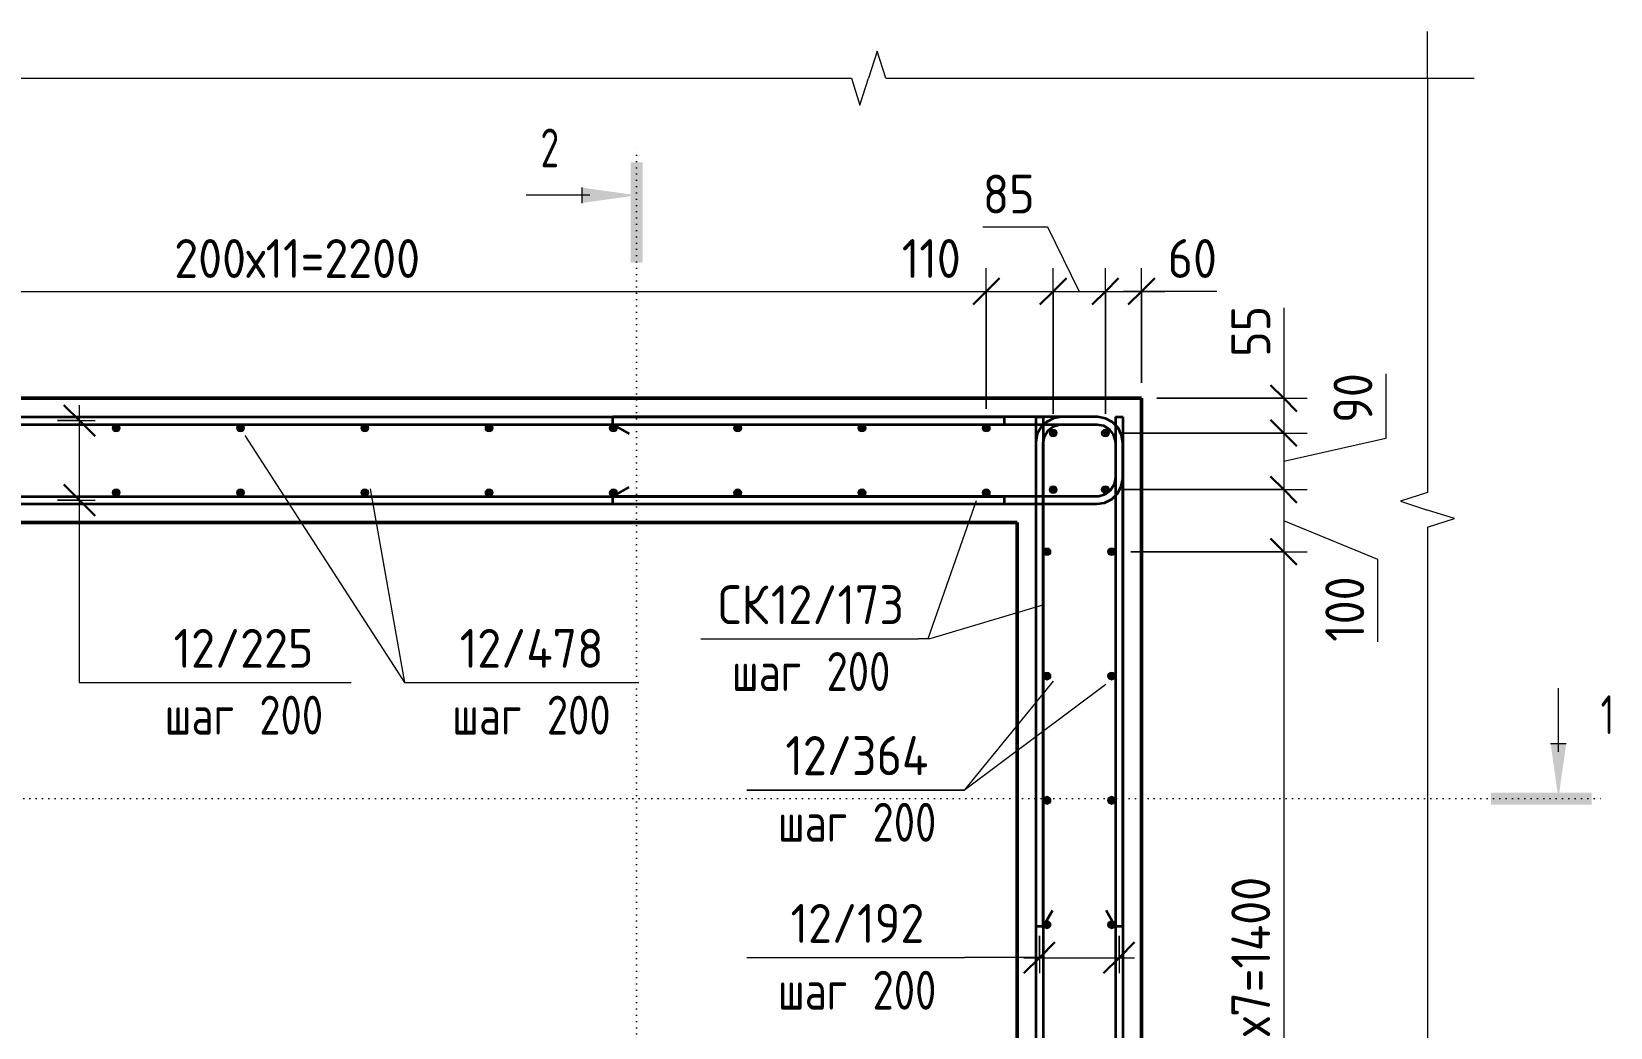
# Model space of a CAD drawing. Header units: millimetres. Extents: x 67134 to 121466, y -4758 to 13821.
# Drawn here: x 118928 to 121466, y 10608 to 12210 of the extents above; entities that cross this region are included whole.
import ezdxf

# ---------------------------------------------------------------- set-up
doc = ezdxf.new("R2010")
doc.units = ezdxf.units.MM
doc.linetypes.add('04 Пунктир 10мм', pattern=[10, 0, -10])
for name, color, linetype, lineweight in [('AA_Dim', 7, 'Continuous', 9), ('AA_Dim-25', 7, 'Continuous', 9), ('AA_Oformlenie', 7, 'Continuous', 9), ('AA_Razrez', 7, 'Continuous', 9), ('AA_Vinoska', 7, 'Continuous', 9), ('AF_Stena_Опалубка', 253, 'Continuous', 20), ('KR_Armatura', 7, 'Continuous', 20), ('KR_Armatura_Tonkie', 7, 'Continuous', 20), ('KR_Fundament', 7, 'Continuous', 20)]:
    doc.layers.add(name, color=color, linetype=linetype, lineweight=lineweight)
doc.styles.add('ISOCPEUR_7', font='isocpeur.ttf', dxfattribs={"width": 0.9, "height": 62.5})
doc.styles.add('ISOCPEUR_8', font='isocpeur.ttf', dxfattribs={"width": 0.8, "height": 62.5})
doc.styles.add('ISOCPEUR_9', font='isocpeur.ttf', dxfattribs={"width": 0.7, "height": 62.5})
doc.dimstyles.new('05_Округл_5мм__прозр__2', dxfattribs={"dimscale": 304.8, "dimtxt": 62.248823, "dimasz": 0.139436, "dimexe": 0.123031, "dimexo": 0.082021, "dimgap": 0.008202, "dimtad": 1, "dimdec": 0, "dimrnd": 5, "dimdsep": 46, "dimtxsty": 'ISOCPEUR_7', "dimblk1": 'OBLIQUE', "dimblk2": 'OBLIQUE', "dimsah": 1, "dimcen": 0.09, "dimdle": 0.123031, "dimazin": 0, "dimtfac": 1, "dimtdec": 4, "dimtix": 1, "dimtmove": 1, "dimatfit": 3, "dimfxl": 1, "dimtvp": 1, "dimtolj": 1, "dimtzin": 0, "dimlwd": 18, "dimlwe": 18, "dimarcsym": 2})
doc.dimstyles.new('05_Округл_5мм__прозр__3', dxfattribs={"dimscale": 304.8, "dimtxt": 62.248823, "dimasz": 0.139436, "dimexe": 0.123031, "dimexo": 0.082021, "dimgap": 0.008202, "dimtad": 1, "dimdec": 0, "dimrnd": 5, "dimdsep": 46, "dimtxsty": 'ISOCPEUR_7', "dimblk1": 'OBLIQUE', "dimblk2": 'OBLIQUE', "dimsah": 1, "dimcen": 0.09, "dimdle": 0.123031, "dimazin": 0, "dimtfac": 1, "dimtdec": 4, "dimtix": 1, "dimtmove": 0, "dimatfit": 3, "dimfxl": 1, "dimtvp": 1, "dimtolj": 1, "dimtzin": 0, "dimlwd": 18, "dimlwe": 18, "dimarcsym": 2})
doc.dimstyles.new('10_Раскладка_арматуры_с_засечками', dxfattribs={"dimscale": 304.8, "dimtxt": 0.18, "dimasz": 0.164042, "dimexe": 0.082021, "dimexo": 0, "dimgap": 0, "dimtad": 1, "dimdec": 3, "dimrnd": 0.001, "dimdsep": 46, "dimtxsty": 'ISOCPEUR_8', "dimblk1": 'OBLIQUE', "dimblk2": 'OBLIQUE', "dimsah": 1, "dimcen": 0.09, "dimdle": 0.082021, "dimazin": 0, "dimtfac": 1, "dimtdec": 4, "dimtix": 1, "dimtmove": 0, "dimatfit": 3, "dimfxl": 1, "dimtvp": 1, "dimtolj": 1, "dimtzin": 0, "dimlwd": 18, "dimlwe": 18, "dimarcsym": 2})

# ---------------------------------------------------------------- blocks, each defined once
blk = doc.blocks.new('350_Стержень П торец СК-СГ _НесАрм_РабПлоск_ - 350_Стержень П торец СК-СГ _НесАрм_РабПлоск_-4117762-Схема армирования стен форшахты в_о 22-23_Б')
at = {"layer": 'KR_Armatura_Tonkie', "lineweight": 35}
for p, q in [((73383.1, 11590), (73327.1, 11590)), ((73327.1, 11578), (73383.1, 11578)), ((73285.1, 11548), (73285.1, 10770)), ((73297.1, 10770), (73297.1, 11548)), ((73413.1, 11548), (73413.1, 10770)), ((73425.1, 10770), (73425.1, 11548)), ((73297.1, 10770.1), (73312.1, 10796)), ((73413, 10770.1), (73398.1, 10796)), ((73297.1, 10770), (73285.1, 10770)), ((73425.1, 10770), (73413.1, 10770))]:
    blk.add_line(p, q, dxfattribs=at)
at = {"layer": 'KR_Armatura_Tonkie', "lineweight": 35, "flags": 128}
for points in [[(73327.1, 11590), (73314.4, 11588), (73302.9, 11582.3), (73293.6, 11573.4), (73287.5, 11562.1), (73285.1, 11549.5), (73285.1, 11548)], [(73297.1, 11548), (73299, 11558.7), (73304.6, 11567.9), (73313.2, 11574.6), (73323.5, 11577.8), (73327.1, 11578)], [(73425.1, 11548), (73423.1, 11560.7), (73417.4, 11572.2), (73408.5, 11581.4), (73397.2, 11587.5), (73384.6, 11590), (73383.1, 11590)], [(73383.1, 11578), (73393.7, 11576), (73403, 11570.4), (73409.7, 11561.9), (73412.9, 11551.5), (73413.1, 11548)]]:
    blk.add_lwpolyline(points, dxfattribs=at)
blk = doc.blocks.new('011_Прямоугольник обрыва _ЭлУзла_ - 011_Прямоугольник обрыва _ЭлУзла_-4165328-Схема армирования стен форшахты в_о 22-23_Б')
at = {"layer": 'AA_Oformlenie'}
for p, q in [((927.1, 0), (2669.4, 0)), ((2725, 0), (3595.8, 0)), ((3595.8, 0), (3595.8, -666.7)), ((3595.8, -722.3), (3595.8, -2056.3))]:
    blk.add_line(p, q, dxfattribs=at)
blk = doc.blocks.new('Разрез - Номер узла_ спереди-394134-Схема армирования стен форшахты в_о 22-23_Б')
at = {"layer": 'AA_Razrez'}
for points in [[(7.33, 0.4), (7.33, -0.39), (0.87, -0.39), (0.87, 0.4)], [(3.5, -3.53), (2.5, -3.53), (3, 0)]]:
    blk.add_hatch(color=256, dxfattribs=at).paths.add_polyline_path(points)
for p, q in [((3, -3), (3, -7.1)), ((2.5, -3.53), (3.5, -3.53))]:
    blk.add_line(p, q, dxfattribs=at)
blk = doc.blocks.new('DIMBLOCK188-Схема армирования стен форшахты в_о 22-23_Б')
at = {"layer": 'AA_Dim-25', "lineweight": 18}
for p, q in [((118264.1, 11603), (118264.1, 11829.5)), ((120462.6, 11603), (120462.6, 11829.5)), ((118264.1, 11792), (120462.6, 11792)), ((118264.1, 11792), (118264.1, 11603)), ((120462.6, 11792), (120462.6, 11603))]:
    blk.add_line(p, q, dxfattribs=at)
at = {"layer": 'AA_Dim-25', "lineweight": 30}
for p, q in [((118264.1, 11792), (118285.4, 11813.2)), ((120462.6, 11792), (120483.8, 11813.2)), ((118264.1, 11792), (118242.9, 11770.7)), ((120462.6, 11792), (120441.3, 11770.7))]:
    blk.add_line(p, q, dxfattribs=at)
at = {"layer": 'AA_Dim-25', "color": 0, "lineweight": 18, "insert": (119156.9, 11876.1), "char_height": 62.5, "width": 495.596, "attachment_point": 1, "line_spacing_factor": 1.149209, "style": 'ISOCPEUR_7'}
blk.add_mtext('200х11=2200', dxfattribs=at)
blk = doc.blocks.new('_Oblique')
at = {"color": 0, "linetype": 'ByBlock', "lineweight": -2}
blk.add_line((-0.5, -0.5), (0.5, 0.5), dxfattribs=at)
blk = doc.blocks.new('DIMBLOCK189-Схема армирования стен форшахты в_о 22-23_Б')
at = {"layer": 'AA_Dim-25', "lineweight": 18}
for p, q in [((120462.6, 11603), (120462.6, 11829.5)), ((120570.1, 11595), (120570.1, 11829.5)), ((120326.8, 11792), (120448.8, 11792)), ((120448.8, 11792), (120516.4, 11792)), ((120462.6, 11792), (120570.1, 11792)), ((120462.6, 11792), (120462.6, 11603)), ((120570.1, 11792), (120570.1, 11595))]:
    blk.add_line(p, q, dxfattribs=at)
at = {"layer": 'AA_Dim-25', "lineweight": 30}
for p, q in [((120462.6, 11792), (120483.8, 11813.2)), ((120570.1, 11792), (120591.4, 11813.2)), ((120462.6, 11792), (120441.3, 11770.7)), ((120570.1, 11792), (120548.9, 11770.7))]:
    blk.add_line(p, q, dxfattribs=at)
at = {"layer": 'AA_Dim-25', "color": 0, "lineweight": 18, "insert": (120326.8, 11876.1), "char_height": 62.5, "width": 116.357, "attachment_point": 1, "line_spacing_factor": 1.149209, "style": 'ISOCPEUR_7'}
blk.add_mtext('110', dxfattribs=at)
blk = doc.blocks.new('DIMBLOCK190-Схема армирования стен форшахты в_о 22-23_Б')
at = {"layer": 'AA_Dim-25', "lineweight": 18}
for p, q in [((120457, 11895.7), (120561, 11895.7)), ((120561, 11895.7), (120612.1, 11792)), ((120570.1, 11595), (120570.1, 11829.5)), ((120654.1, 11595), (120654.1, 11829.5)), ((120570.1, 11792), (120654.1, 11792)), ((120570.1, 11792), (120570.1, 11595)), ((120654.1, 11792), (120654.1, 11595))]:
    blk.add_line(p, q, dxfattribs=at)
at = {"layer": 'AA_Dim-25', "lineweight": 30}
for p, q in [((120570.1, 11792), (120591.4, 11813.2)), ((120654.1, 11792), (120675.4, 11813.2)), ((120570.1, 11792), (120548.9, 11770.7)), ((120654.1, 11792), (120632.9, 11770.7))]:
    blk.add_line(p, q, dxfattribs=at)
at = {"layer": 'AA_Dim-25', "color": 0, "lineweight": 18, "insert": (120457, 11979.8), "char_height": 62.5, "width": 94.81, "attachment_point": 1, "line_spacing_factor": 1.149209, "style": 'ISOCPEUR_7'}
blk.add_mtext('85', dxfattribs=at)
blk = doc.blocks.new('DIMBLOCK191-Схема армирования стен форшахты в_о 22-23_Б')
at = {"layer": 'AA_Dim-25', "lineweight": 18}
for p, q in [((120654.1, 11595), (120654.1, 11829.5)), ((120712.1, 11645), (120712.1, 11829.5)), ((120654.1, 11792), (120749.6, 11792)), ((120654.1, 11792), (120654.1, 11595)), ((120729.3, 11792), (120683.1, 11792)), ((120712.1, 11792), (120712.1, 11645)), ((120833.4, 11792), (120729.3, 11792))]:
    blk.add_line(p, q, dxfattribs=at)
at = {"layer": 'AA_Dim-25', "lineweight": 30}
for p, q in [((120654.1, 11792), (120675.4, 11813.2)), ((120712.1, 11792), (120733.4, 11813.2)), ((120654.1, 11792), (120632.9, 11770.7)), ((120712.1, 11792), (120690.9, 11770.7))]:
    blk.add_line(p, q, dxfattribs=at)
at = {"layer": 'AA_Dim-25', "color": 0, "lineweight": 18, "insert": (120754.3, 11876.1), "char_height": 62.5, "width": 94.81, "attachment_point": 1, "line_spacing_factor": 1.149209, "style": 'ISOCPEUR_7'}
blk.add_mtext('60', dxfattribs=at)
blk = doc.blocks.new('DIMBLOCK192-Схема армирования стен форшахты в_о 22-23_Б')
at = {"layer": 'AA_Dim-25', "lineweight": 18}
for p, q in [((120940.9, 11765.7), (120940.9, 11661.7)), ((120940.9, 11661.7), (120940.9, 11592)), ((120940.9, 11657.5), (120940.9, 11564)), ((120737.1, 11620), (120978.4, 11620)), ((120940.9, 11620), (120737.1, 11620)), ((120685.1, 11564), (120978.4, 11564)), ((120940.9, 11564), (120685.1, 11564))]:
    blk.add_line(p, q, dxfattribs=at)
at = {"layer": 'AA_Dim-25', "lineweight": 30}
for p, q in [((120940.9, 11620), (120919.6, 11641.2)), ((120940.9, 11620), (120962.1, 11598.7)), ((120940.9, 11564), (120919.6, 11585.2)), ((120940.9, 11564), (120962.1, 11542.7))]:
    blk.add_line(p, q, dxfattribs=at)
at = {"layer": 'AA_Dim-25', "color": 0, "lineweight": 18, "insert": (120856.7, 11686.7), "char_height": 62.5, "width": 94.81, "attachment_point": 1, "rotation": 90, "line_spacing_factor": 1.149209, "style": 'ISOCPEUR_7'}
blk.add_mtext('55', dxfattribs=at)
blk = doc.blocks.new('DIMBLOCK193-Схема армирования стен форшахты в_о 22-23_Б')
at = {"layer": 'AA_Dim-25', "lineweight": 18}
for p, q in [((121105, 11659.4), (121105, 11555.4)), ((120685.1, 11564), (120978.4, 11564)), ((120940.9, 11564), (120685.1, 11564)), ((120940.9, 11564), (120940.9, 11473)), ((121105, 11555.4), (120940.9, 11518.5)), ((120685.1, 11473), (120978.4, 11473)), ((120940.9, 11473), (120685.1, 11473))]:
    blk.add_line(p, q, dxfattribs=at)
at = {"layer": 'AA_Dim-25', "lineweight": 30}
for p, q in [((120940.9, 11564), (120919.6, 11585.2)), ((120940.9, 11564), (120962.1, 11542.7)), ((120940.9, 11473), (120919.6, 11494.2)), ((120940.9, 11473), (120962.1, 11451.7))]:
    blk.add_line(p, q, dxfattribs=at)
at = {"layer": 'AA_Dim-25', "color": 0, "lineweight": 18, "insert": (121020.9, 11580.4), "char_height": 62.5, "width": 94.81, "attachment_point": 1, "rotation": 90, "line_spacing_factor": 1.149209, "style": 'ISOCPEUR_7'}
blk.add_mtext('90', dxfattribs=at)
blk = doc.blocks.new('DIMBLOCK194-Схема армирования стен форшахты в_о 22-23_Б')
at = {"layer": 'AA_Dim-25', "lineweight": 30}
for p, q in [((120940.9, 11473), (120919.6, 11494.2)), ((120940.9, 11473), (120962.1, 11451.7)), ((120940.9, 11373), (120919.6, 11394.3)), ((120940.9, 11373), (120962.1, 11351.8))]:
    blk.add_line(p, q, dxfattribs=at)
at = {"layer": 'AA_Dim-25', "lineweight": 18}
for p, q in [((120685.1, 11473), (120978.4, 11473)), ((120940.9, 11473), (120685.1, 11473)), ((120940.9, 11473), (120940.9, 11373)), ((121092, 11360.8), (120940.9, 11423)), ((120695.1, 11373), (120978.4, 11373)), ((120940.9, 11373), (120695.1, 11373)), ((121092, 11228.1), (121092, 11360.8))]:
    blk.add_line(p, q, dxfattribs=at)
at = {"layer": 'AA_Dim-25', "color": 0, "lineweight": 18, "insert": (121007.8, 11228.1), "char_height": 62.5, "width": 129.286, "attachment_point": 1, "rotation": 90, "line_spacing_factor": 1.149209, "style": 'ISOCPEUR_7'}
blk.add_mtext('100', dxfattribs=at)
blk = doc.blocks.new('DIMBLOCK195-Схема армирования стен форшахты в_о 22-23_Б')
at = {"layer": 'AA_Dim-25', "lineweight": 30}
for p, q in [((120940.9, 11373), (120919.6, 11394.3)), ((120940.9, 11373), (120962.1, 11351.8)), ((120940.9, 9973), (120919.6, 9994.2)), ((120940.9, 9973), (120962.1, 9951.7))]:
    blk.add_line(p, q, dxfattribs=at)
at = {"layer": 'AA_Dim-25', "lineweight": 18}
for p, q in [((120695.1, 11373), (120978.4, 11373)), ((120940.9, 11373), (120695.1, 11373)), ((120940.9, 11373), (120940.9, 9973)), ((120695.1, 9973), (120978.4, 9973)), ((120940.9, 9973), (120695.1, 9973))]:
    blk.add_line(p, q, dxfattribs=at)
at = {"layer": 'AA_Dim-25', "color": 0, "lineweight": 18, "insert": (120856.7, 10477.9), "char_height": 62.5, "width": 468.303, "attachment_point": 1, "rotation": 90, "line_spacing_factor": 1.149209, "style": 'ISOCPEUR_7'}
blk.add_mtext('200х7=1400', dxfattribs=at)
blk = doc.blocks.new('042_М_Арматуры - Диам длина поз _ Комментарий-3662934-Схема армирования стен форшахты в_о 22-23_Б')
at = {"layer": 'AA_Vinoska'}
blk.add_line((-7, 0), (7, 0), dxfattribs=at)
blk = doc.blocks.new('DIMBLOCK199-Схема армирования стен форшахты в_о 22-23_Б')
at = {"layer": 'AA_Dim-25', "lineweight": 30}
for p, q in [((119004.5, 11584), (118979.5, 11609)), ((119004.5, 11584), (119029.5, 11559)), ((119004.5, 11456), (118979.5, 11481)), ((119004.5, 11456), (119029.5, 11431))]:
    blk.add_line(p, q, dxfattribs=at)
at = {"layer": 'AA_Dim-25', "lineweight": 18}
for p, q in [((119004.5, 11431), (119004.5, 11609)), ((118969.1, 11584), (119029.5, 11584)), ((119004.5, 11584), (118969.1, 11584)), ((118969.1, 11456), (119029.5, 11456)), ((119004.5, 11456), (118969.1, 11456))]:
    blk.add_line(p, q, dxfattribs=at)
blk = doc.blocks.new('DIMBLOCK201-Схема армирования стен форшахты в_о 22-23_Б')
at = {"layer": 'AA_Dim-25', "lineweight": 18}
for p, q in [((120548.1, 10755.3), (120548.1, 10694.9)), ((120548.1, 10719.9), (120548.1, 10755.3)), ((120676.1, 10755.3), (120676.1, 10694.9)), ((120676.1, 10719.9), (120676.1, 10755.3)), ((120523.1, 10719.9), (120701.1, 10719.9))]:
    blk.add_line(p, q, dxfattribs=at)
at = {"layer": 'AA_Dim-25', "lineweight": 30}
for p, q in [((120548.1, 10719.9), (120573.1, 10744.9)), ((120676.1, 10719.9), (120701.1, 10744.9)), ((120548.1, 10719.9), (120523.1, 10694.9)), ((120676.1, 10719.9), (120651.1, 10694.9))]:
    blk.add_line(p, q, dxfattribs=at)

msp = doc.modelspace()

# ---------------------------------------------------------------- hatches: boundary and pattern name
at = {"layer": 'KR_Armatura'}
h = msp.add_hatch(color=256, dxfattribs=at)
edge = h.paths.add_edge_path()
edge.add_arc((119063.5821, 11572), 6, 0, 360)
for points in [[(119060.5821, 11566.8038), (119066.5821, 11566.8038), (119069.5821, 11572), (119066.5821, 11577.1962), (119060.5821, 11577.1962), (119057.5821, 11572)], [(119260.4418, 11566.8038), (119266.4418, 11566.8038), (119269.4418, 11572), (119266.4418, 11577.1962), (119260.4418, 11577.1962), (119257.4418, 11572)], [(119460.3014, 11566.8038), (119466.3014, 11566.8038), (119469.3014, 11572), (119466.3014, 11577.1962), (119460.3014, 11577.1962), (119457.3014, 11572)], [(119660.1611, 11566.8038), (119666.1611, 11566.8038), (119669.1611, 11572), (119666.1611, 11577.1962), (119660.1611, 11577.1962), (119657.1611, 11572)], [(119860.0208, 11566.8038), (119866.0208, 11566.8038), (119869.0208, 11572), (119866.0208, 11577.1962), (119860.0208, 11577.1962), (119857.0208, 11572)], [(120059.8805, 11566.8038), (120065.8805, 11566.8038), (120068.8805, 11572), (120065.8805, 11577.1962), (120059.8805, 11577.1962), (120056.8805, 11572)], [(120259.7401, 11566.8038), (120265.7401, 11566.8038), (120268.7401, 11572), (120265.7401, 11577.1962), (120259.7401, 11577.1962), (120256.7401, 11572)], [(120459.5998, 11566.8038), (120465.5998, 11566.8038), (120468.5998, 11572), (120465.5998, 11577.1962), (120459.5998, 11577.1962), (120456.5998, 11572)], [(120567.1434, 11558.8038), (120573.1434, 11558.8038), (120576.1434, 11564), (120573.1434, 11569.1962), (120567.1434, 11569.1962), (120564.1434, 11564)], [(120651.1434, 11558.8038), (120657.1434, 11558.8038), (120660.1434, 11564), (120657.1434, 11569.1962), (120651.1434, 11569.1962), (120648.1434, 11564)], [(120567.1434, 11467.8038), (120573.1434, 11467.8038), (120576.1434, 11473), (120573.1434, 11478.1962), (120567.1434, 11478.1962), (120564.1434, 11473)], [(120651.1434, 11467.8038), (120657.1434, 11467.8038), (120660.1434, 11473), (120657.1434, 11478.1962), (120651.1434, 11478.1962), (120648.1434, 11473)], [(119060.5821, 11462.8038), (119066.5821, 11462.8038), (119069.5821, 11468), (119066.5821, 11473.1962), (119060.5821, 11473.1962), (119057.5821, 11468)], [(119260.4418, 11462.8038), (119266.4418, 11462.8038), (119269.4418, 11468), (119266.4418, 11473.1962), (119260.4418, 11473.1962), (119257.4418, 11468)], [(119460.3014, 11462.8038), (119466.3014, 11462.8038), (119469.3014, 11468), (119466.3014, 11473.1962), (119460.3014, 11473.1962), (119457.3014, 11468)], [(119660.1611, 11462.8038), (119666.1611, 11462.8038), (119669.1611, 11468), (119666.1611, 11473.1962), (119660.1611, 11473.1962), (119657.1611, 11468)], [(119860.0208, 11462.8038), (119866.0208, 11462.8038), (119869.0208, 11468), (119866.0208, 11473.1962), (119860.0208, 11473.1962), (119857.0208, 11468)], [(120059.8805, 11462.8038), (120065.8805, 11462.8038), (120068.8805, 11468), (120065.8805, 11473.1962), (120059.8805, 11473.1962), (120056.8805, 11468)], [(120259.7401, 11462.8038), (120265.7401, 11462.8038), (120268.7401, 11468), (120265.7401, 11473.1962), (120259.7401, 11473.1962), (120256.7401, 11468)], [(120459.5998, 11462.8038), (120465.5998, 11462.8038), (120468.5998, 11468), (120465.5998, 11473.1962), (120459.5998, 11473.1962), (120456.5998, 11468)], [(120557.1434, 11367.8042), (120563.1434, 11367.8042), (120566.1434, 11373.0004), (120563.1434, 11378.1965), (120557.1434, 11378.1965), (120554.1434, 11373.0004)], [(120661.1434, 11367.8042), (120667.1434, 11367.8042), (120670.1434, 11373.0004), (120667.1434, 11378.1965), (120661.1434, 11378.1965), (120658.1434, 11373.0004)], [(120560.1434, 11166.9999), (120565.3396, 11169.9999), (120565.3396, 11175.9999), (120560.1434, 11178.9999), (120554.9473, 11175.9999), (120554.9473, 11169.9999)], [(120664.1434, 11166.9999), (120669.3396, 11169.9999), (120669.3396, 11175.9999), (120664.1434, 11178.9999), (120658.9473, 11175.9999), (120658.9473, 11169.9999)], [(120560.1434, 10966.9999), (120565.3396, 10969.9999), (120565.3396, 10975.9999), (120560.1434, 10978.9999), (120554.9473, 10975.9999), (120554.9473, 10969.9999)], [(120664.1434, 10966.9999), (120669.3396, 10969.9999), (120669.3396, 10975.9999), (120664.1434, 10978.9999), (120658.9473, 10975.9999), (120658.9473, 10969.9999)], [(120560.1434, 10766.9999), (120565.3396, 10769.9999), (120565.3396, 10775.9999), (120560.1434, 10778.9999), (120554.9473, 10775.9999), (120554.9473, 10769.9999)], [(120664.1434, 10766.9999), (120669.3396, 10769.9999), (120669.3396, 10775.9999), (120664.1434, 10778.9999), (120658.9473, 10775.9999), (120658.9473, 10769.9999)]]:
    msp.add_hatch(color=256, dxfattribs=at).paths.add_polyline_path(points)
h = msp.add_hatch(color=256, dxfattribs=at)
edge = h.paths.add_edge_path()
edge.add_arc((119263.4418, 11572), 6, 0, 360)
h = msp.add_hatch(color=256, dxfattribs=at)
edge = h.paths.add_edge_path()
edge.add_arc((119463.3014, 11572), 6, 0, 360)
h = msp.add_hatch(color=256, dxfattribs=at)
edge = h.paths.add_edge_path()
edge.add_arc((119663.1611, 11572), 6, 0, 360)
h = msp.add_hatch(color=256, dxfattribs=at)
edge = h.paths.add_edge_path()
edge.add_arc((119863.0208, 11572), 6, 0, 360)
h = msp.add_hatch(color=256, dxfattribs=at)
edge = h.paths.add_edge_path()
edge.add_arc((120062.8805, 11572), 6, 0, 360)
h = msp.add_hatch(color=256, dxfattribs=at)
edge = h.paths.add_edge_path()
edge.add_arc((120262.7401, 11572), 6, 0, 360)
h = msp.add_hatch(color=256, dxfattribs=at)
edge = h.paths.add_edge_path()
edge.add_arc((120462.5998, 11572), 6, 0, 360)
h = msp.add_hatch(color=256, dxfattribs=at)
edge = h.paths.add_edge_path()
edge.add_arc((120570.1434, 11564), 6, 0, 360)
h = msp.add_hatch(color=256, dxfattribs=at)
edge = h.paths.add_edge_path()
edge.add_arc((120654.1434, 11564), 6, 0, 360)
h = msp.add_hatch(color=256, dxfattribs=at)
edge = h.paths.add_edge_path()
edge.add_arc((120570.1434, 11473), 6, 0, 360)
h = msp.add_hatch(color=256, dxfattribs=at)
edge = h.paths.add_edge_path()
edge.add_arc((120654.1434, 11473), 6, 0, 360)
h = msp.add_hatch(color=256, dxfattribs=at)
edge = h.paths.add_edge_path()
edge.add_arc((119063.5821, 11468), 6, 0, 360)
h = msp.add_hatch(color=256, dxfattribs=at)
edge = h.paths.add_edge_path()
edge.add_arc((119263.4418, 11468), 6, 0, 360)
h = msp.add_hatch(color=256, dxfattribs=at)
edge = h.paths.add_edge_path()
edge.add_arc((119463.3014, 11468), 6, 0, 360)
h = msp.add_hatch(color=256, dxfattribs=at)
edge = h.paths.add_edge_path()
edge.add_arc((119663.1611, 11468), 6, 0, 360)
h = msp.add_hatch(color=256, dxfattribs=at)
edge = h.paths.add_edge_path()
edge.add_arc((119863.0208, 11468), 6, 0, 360)
h = msp.add_hatch(color=256, dxfattribs=at)
edge = h.paths.add_edge_path()
edge.add_arc((120062.8805, 11468), 6, 0, 360)
h = msp.add_hatch(color=256, dxfattribs=at)
edge = h.paths.add_edge_path()
edge.add_arc((120262.7401, 11468), 6, 0, 360)
h = msp.add_hatch(color=256, dxfattribs=at)
edge = h.paths.add_edge_path()
edge.add_arc((120462.5998, 11468), 6, 0, 360)
h = msp.add_hatch(color=256, dxfattribs=at)
edge = h.paths.add_edge_path()
edge.add_arc((120560.1434, 11373.0004), 6, 0, 360)
h = msp.add_hatch(color=256, dxfattribs=at)
edge = h.paths.add_edge_path()
edge.add_arc((120664.1434, 11373.0004), 6, 0, 360)
h = msp.add_hatch(color=256, dxfattribs=at)
edge = h.paths.add_edge_path()
edge.add_arc((120560.1434, 11172.9999), 6, 0, 360)
h = msp.add_hatch(color=256, dxfattribs=at)
edge = h.paths.add_edge_path()
edge.add_arc((120664.1434, 11172.9999), 6, 0, 360)
h = msp.add_hatch(color=256, dxfattribs=at)
edge = h.paths.add_edge_path()
edge.add_arc((120560.1434, 10972.9999), 6, 0, 360)
h = msp.add_hatch(color=256, dxfattribs=at)
edge = h.paths.add_edge_path()
edge.add_arc((120664.1434, 10972.9999), 6, 0, 360)
h = msp.add_hatch(color=256, dxfattribs=at)
edge = h.paths.add_edge_path()
edge.add_arc((120560.1434, 10772.9999), 6, 0, 360)
h = msp.add_hatch(color=256, dxfattribs=at)
edge = h.paths.add_edge_path()
edge.add_arc((120664.1434, 10772.9999), 6, 0, 360)

# ---------------------------------------------------------------- linework, layer by layer
at = {"layer": 'AA_Razrez', "linetype": '04 Пунктир 10мм'}
for p, q in [((119900.3458, 9203.3369), (119900.3458, 12021.5561)), ((117319.0241, 10975.9045), (121457.5752, 10975.9045))]:
    msp.add_line(p, q, dxfattribs=at)
at = {"layer": 'AA_Vinoska'}
for p, q in [((121172.1434, 12135), (121172.1434, 12210)), ((120287.2656, 12178.3251), (120273.1885, 12135)), ((120301.3428, 12135), (120287.2656, 12178.3251)), ((120245.6885, 12135), (120259.4385, 12091.6987)), ((120259.4385, 12091.6987), (120273.1885, 12135)), ((121172.1434, 12135), (121247.1434, 12135)), ((119270.6545, 11560.0087), (119527.1734, 11162.5189)), ((119004.1501, 11457.747), (119004.1501, 11162.5189)), ((119472.0694, 11474.5024), (119527.1734, 11162.5189)), ((120446.6224, 11455.0338), (120368.7167, 11232.7175)), ((121172.1434, 11468.3333), (121128.8184, 11454.2561)), ((121128.8184, 11454.2561), (121172.1434, 11440.179)), ((121215.4447, 11426.429), (121172.1434, 11440.179)), ((121172.1434, 11412.679), (121215.4447, 11426.429)), ((120554.9304, 11287.8215), (120371.6557, 11232.7175)), ((120371.6557, 11232.7175), (120353.5155, 11232.7175)), ((120368.7167, 11232.7175), (120353.5155, 11232.7175)), ((119004.1501, 11162.5189), (119091.4437, 11162.5189)), ((119527.1734, 11162.5189), (119553.7754, 11162.5189)), ((119527.1734, 11162.5189), (119553.7754, 11162.5189)), ((120569.9581, 11164.9689), (120427.4657, 10990.1516)), ((120654.728, 11159.2218), (120427.4657, 10989.6819)), ((120556.1511, 10719.9236), (120427.4657, 10719.9236))]:
    msp.add_line(p, q, dxfattribs=at)
at = {"layer": 'AF_Stena_Опалубка', "color": 5, "lineweight": 50}
for p, q in [((120512.1434, 11620), (118222.1434, 11620)), ((120712.1434, 11620), (120512.1434, 11620)), ((120712.1434, 9630), (120712.1434, 11620)), ((118222.1434, 11420), (120512.1434, 11420)), ((120512.1434, 11420), (120512.1434, 9630))]:
    msp.add_line(p, q, dxfattribs=at)
at = {"layer": 'KR_Armatura'}
for p, q in [((119060.5821, 11577.1962), (119057.5821, 11572)), ((119066.5821, 11577.1962), (119060.5821, 11577.1962)), ((119069.5821, 11572), (119066.5821, 11577.1962)), ((119260.4418, 11577.1962), (119257.4418, 11572)), ((119266.4418, 11577.1962), (119260.4418, 11577.1962)), ((119269.4418, 11572), (119266.4418, 11577.1962)), ((119460.3014, 11577.1962), (119457.3014, 11572)), ((119466.3014, 11577.1962), (119460.3014, 11577.1962)), ((119469.3014, 11572), (119466.3014, 11577.1962)), ((119660.1611, 11577.1962), (119657.1611, 11572)), ((119666.1611, 11577.1962), (119660.1611, 11577.1962)), ((119669.1611, 11572), (119666.1611, 11577.1962)), ((119860.0208, 11577.1962), (119857.0208, 11572)), ((119866.0208, 11577.1962), (119860.0208, 11577.1962)), ((119869.0208, 11572), (119866.0208, 11577.1962)), ((120059.8805, 11577.1962), (120056.8805, 11572)), ((120065.8805, 11577.1962), (120059.8805, 11577.1962)), ((120068.8805, 11572), (120065.8805, 11577.1962)), ((120259.7401, 11577.1962), (120256.7401, 11572)), ((120265.7401, 11577.1962), (120259.7401, 11577.1962)), ((120268.7401, 11572), (120265.7401, 11577.1962)), ((120459.5998, 11577.1962), (120456.5998, 11572)), ((120465.5998, 11577.1962), (120459.5998, 11577.1962)), ((120468.5998, 11572), (120465.5998, 11577.1962)), ((119057.5821, 11572), (119060.5821, 11566.8038)), ((119060.5821, 11566.8038), (119066.5821, 11566.8038)), ((119066.5821, 11566.8038), (119069.5821, 11572)), ((119257.4418, 11572), (119260.4418, 11566.8038)), ((119260.4418, 11566.8038), (119266.4418, 11566.8038)), ((119266.4418, 11566.8038), (119269.4418, 11572)), ((119457.3014, 11572), (119460.3014, 11566.8038)), ((119460.3014, 11566.8038), (119466.3014, 11566.8038)), ((119466.3014, 11566.8038), (119469.3014, 11572)), ((119657.1611, 11572), (119660.1611, 11566.8038)), ((119660.1611, 11566.8038), (119666.1611, 11566.8038)), ((119666.1611, 11566.8038), (119669.1611, 11572)), ((119857.0208, 11572), (119860.0208, 11566.8038)), ((119860.0208, 11566.8038), (119866.0208, 11566.8038)), ((119866.0208, 11566.8038), (119869.0208, 11572)), ((120056.8805, 11572), (120059.8805, 11566.8038)), ((120059.8805, 11566.8038), (120065.8805, 11566.8038)), ((120065.8805, 11566.8038), (120068.8805, 11572)), ((120256.7401, 11572), (120259.7401, 11566.8038)), ((120259.7401, 11566.8038), (120265.7401, 11566.8038)), ((120265.7401, 11566.8038), (120268.7401, 11572)), ((120456.5998, 11572), (120459.5998, 11566.8038)), ((120459.5998, 11566.8038), (120465.5998, 11566.8038)), ((120465.5998, 11566.8038), (120468.5998, 11572)), ((120567.1434, 11569.1962), (120564.1434, 11564)), ((120564.1434, 11564), (120567.1434, 11558.8038)), ((120573.1434, 11569.1962), (120567.1434, 11569.1962)), ((120567.1434, 11558.8038), (120573.1434, 11558.8038)), ((120576.1434, 11564), (120573.1434, 11569.1962)), ((120573.1434, 11558.8038), (120576.1434, 11564)), ((120651.1434, 11569.1962), (120648.1434, 11564)), ((120648.1434, 11564), (120651.1434, 11558.8038)), ((120657.1434, 11569.1962), (120651.1434, 11569.1962)), ((120651.1434, 11558.8038), (120657.1434, 11558.8038)), ((120660.1434, 11564), (120657.1434, 11569.1962)), ((120657.1434, 11558.8038), (120660.1434, 11564)), ((120567.1434, 11478.1962), (120564.1434, 11473)), ((120573.1434, 11478.1962), (120567.1434, 11478.1962)), ((120576.1434, 11473), (120573.1434, 11478.1962)), ((120651.1434, 11478.1962), (120648.1434, 11473)), ((120657.1434, 11478.1962), (120651.1434, 11478.1962)), ((120660.1434, 11473), (120657.1434, 11478.1962)), ((119060.5821, 11473.1962), (119057.5821, 11468)), ((119057.5821, 11468), (119060.5821, 11462.8038)), ((119066.5821, 11473.1962), (119060.5821, 11473.1962)), ((119060.5821, 11462.8038), (119066.5821, 11462.8038)), ((119069.5821, 11468), (119066.5821, 11473.1962)), ((119066.5821, 11462.8038), (119069.5821, 11468)), ((119260.4418, 11473.1962), (119257.4418, 11468)), ((119257.4418, 11468), (119260.4418, 11462.8038)), ((119266.4418, 11473.1962), (119260.4418, 11473.1962)), ((119260.4418, 11462.8038), (119266.4418, 11462.8038)), ((119269.4418, 11468), (119266.4418, 11473.1962)), ((119266.4418, 11462.8038), (119269.4418, 11468)), ((119460.3014, 11473.1962), (119457.3014, 11468)), ((119457.3014, 11468), (119460.3014, 11462.8038)), ((119466.3014, 11473.1962), (119460.3014, 11473.1962)), ((119460.3014, 11462.8038), (119466.3014, 11462.8038)), ((119469.3014, 11468), (119466.3014, 11473.1962)), ((119466.3014, 11462.8038), (119469.3014, 11468)), ((119660.1611, 11473.1962), (119657.1611, 11468)), ((119657.1611, 11468), (119660.1611, 11462.8038)), ((119666.1611, 11473.1962), (119660.1611, 11473.1962)), ((119660.1611, 11462.8038), (119666.1611, 11462.8038)), ((119669.1611, 11468), (119666.1611, 11473.1962)), ((119666.1611, 11462.8038), (119669.1611, 11468)), ((119860.0208, 11473.1962), (119857.0208, 11468)), ((119857.0208, 11468), (119860.0208, 11462.8038)), ((119866.0208, 11473.1962), (119860.0208, 11473.1962)), ((119860.0208, 11462.8038), (119866.0208, 11462.8038)), ((119869.0208, 11468), (119866.0208, 11473.1962)), ((119866.0208, 11462.8038), (119869.0208, 11468)), ((120059.8805, 11473.1962), (120056.8805, 11468)), ((120056.8805, 11468), (120059.8805, 11462.8038)), ((120065.8805, 11473.1962), (120059.8805, 11473.1962)), ((120059.8805, 11462.8038), (120065.8805, 11462.8038)), ((120068.8805, 11468), (120065.8805, 11473.1962)), ((120065.8805, 11462.8038), (120068.8805, 11468)), ((120259.7401, 11473.1962), (120256.7401, 11468)), ((120256.7401, 11468), (120259.7401, 11462.8038)), ((120265.7401, 11473.1962), (120259.7401, 11473.1962)), ((120259.7401, 11462.8038), (120265.7401, 11462.8038)), ((120268.7401, 11468), (120265.7401, 11473.1962)), ((120265.7401, 11462.8038), (120268.7401, 11468)), ((120459.5998, 11473.1962), (120456.5998, 11468)), ((120456.5998, 11468), (120459.5998, 11462.8038)), ((120465.5998, 11473.1962), (120459.5998, 11473.1962)), ((120459.5998, 11462.8038), (120465.5998, 11462.8038)), ((120468.5998, 11468), (120465.5998, 11473.1962)), ((120465.5998, 11462.8038), (120468.5998, 11468)), ((120564.1434, 11473), (120567.1434, 11467.8038)), ((120567.1434, 11467.8038), (120573.1434, 11467.8038)), ((120573.1434, 11467.8038), (120576.1434, 11473)), ((120648.1434, 11473), (120651.1434, 11467.8038)), ((120651.1434, 11467.8038), (120657.1434, 11467.8038)), ((120657.1434, 11467.8038), (120660.1434, 11473)), ((120557.1434, 11378.1965), (120554.1434, 11373.0004)), ((120563.1434, 11378.1965), (120557.1434, 11378.1965)), ((120566.1434, 11373.0004), (120563.1434, 11378.1965)), ((120661.1434, 11378.1965), (120658.1434, 11373.0004)), ((120667.1434, 11378.1965), (120661.1434, 11378.1965)), ((120670.1434, 11373.0004), (120667.1434, 11378.1965)), ((120554.1434, 11373.0004), (120557.1434, 11367.8042)), ((120557.1434, 11367.8042), (120563.1434, 11367.8042)), ((120563.1434, 11367.8042), (120566.1434, 11373.0004)), ((120658.1434, 11373.0004), (120661.1434, 11367.8042)), ((120661.1434, 11367.8042), (120667.1434, 11367.8042)), ((120667.1434, 11367.8042), (120670.1434, 11373.0004)), ((120560.1434, 11178.9999), (120554.9473, 11175.9999)), ((120554.9473, 11175.9999), (120554.9473, 11169.9999)), ((120565.3396, 11175.9999), (120560.1434, 11178.9999)), ((120565.3396, 11169.9999), (120565.3396, 11175.9999)), ((120664.1434, 11178.9999), (120658.9473, 11175.9999)), ((120658.9473, 11175.9999), (120658.9473, 11169.9999)), ((120669.3396, 11175.9999), (120664.1434, 11178.9999)), ((120669.3396, 11169.9999), (120669.3396, 11175.9999)), ((120554.9473, 11169.9999), (120560.1434, 11166.9999)), ((120560.1434, 11166.9999), (120565.3396, 11169.9999)), ((120658.9473, 11169.9999), (120664.1434, 11166.9999)), ((120664.1434, 11166.9999), (120669.3396, 11169.9999)), ((120560.1434, 10978.9999), (120554.9473, 10975.9999)), ((120554.9473, 10975.9999), (120554.9473, 10969.9999)), ((120554.9473, 10969.9999), (120560.1434, 10966.9999)), ((120565.3396, 10975.9999), (120560.1434, 10978.9999)), ((120560.1434, 10966.9999), (120565.3396, 10969.9999)), ((120565.3396, 10969.9999), (120565.3396, 10975.9999)), ((120664.1434, 10978.9999), (120658.9473, 10975.9999)), ((120658.9473, 10975.9999), (120658.9473, 10969.9999)), ((120658.9473, 10969.9999), (120664.1434, 10966.9999)), ((120669.3396, 10975.9999), (120664.1434, 10978.9999)), ((120664.1434, 10966.9999), (120669.3396, 10969.9999)), ((120669.3396, 10969.9999), (120669.3396, 10975.9999)), ((120560.1434, 10778.9999), (120554.9473, 10775.9999)), ((120554.9473, 10775.9999), (120554.9473, 10769.9999)), ((120554.9473, 10769.9999), (120560.1434, 10766.9999)), ((120565.3396, 10775.9999), (120560.1434, 10778.9999)), ((120560.1434, 10766.9999), (120565.3396, 10769.9999)), ((120565.3396, 10769.9999), (120565.3396, 10775.9999)), ((120664.1434, 10778.9999), (120658.9473, 10775.9999)), ((120658.9473, 10775.9999), (120658.9473, 10769.9999)), ((120658.9473, 10769.9999), (120664.1434, 10766.9999)), ((120669.3396, 10775.9999), (120664.1434, 10778.9999)), ((120664.1434, 10766.9999), (120669.3396, 10769.9999)), ((120669.3396, 10769.9999), (120669.3396, 10775.9999))]:
    msp.add_line(p, q, dxfattribs=at)
for centre in [(119063.5821, 11572), (119263.4418, 11572), (119463.3014, 11572), (119663.1611, 11572), (119863.0208, 11572), (120062.8805, 11572), (120262.7401, 11572), (120462.5998, 11572), (120570.1434, 11564), (120654.1434, 11564), (120570.1434, 11473), (120654.1434, 11473), (119063.5821, 11468), (119263.4418, 11468), (119463.3014, 11468), (119663.1611, 11468), (119863.0208, 11468), (120062.8805, 11468), (120262.7401, 11468), (120462.5998, 11468), (120560.1434, 11373.0004), (120664.1434, 11373.0004), (120560.1434, 11172.9999), (120664.1434, 11172.9999), (120560.1434, 10972.9999), (120664.1434, 10972.9999), (120560.1434, 10772.9999), (120664.1434, 10772.9999)]:
    msp.add_circle(centre, 6, dxfattribs=at)
at = {"layer": 'KR_Armatura_Tonkie', "lineweight": 35}
for p, q in [((118242.3534, 11590), (120492.0967, 11590)), ((118242.3534, 11578), (120492.0967, 11578)), ((120492.0967, 11578), (120492.0967, 11590)), ((120542.1434, 11590), (120542.1434, 9670)), ((120542.1434, 11590), (120554.1434, 11590)), ((120554.1434, 11590), (120554.1434, 9670)), ((120670.1434, 11590), (120670.1434, 9670)), ((120670.1434, 11590), (120682.1434, 11590)), ((120682.1434, 11590), (120682.1434, 9670)), ((118242.3534, 11462), (120492.0967, 11462)), ((118242.3534, 11450), (120492.0967, 11450)), ((120492.0967, 11450), (120492.0967, 11462))]:
    msp.add_line(p, q, dxfattribs=at)
at = {"layer": 'KR_Fundament'}
for p, q in [((120712.1434, 11620), (118022.1434, 11620)), ((120712.1434, 9630), (120712.1434, 11620))]:
    msp.add_line(p, q, dxfattribs=at)

# ---------------------------------------------------------------- block references
at = {"layer": 'AA_Oformlenie'}
msp.add_blockref('011_Прямоугольник обрыва _ЭлУзла_ - 011_Прямоугольник обрыва _ЭлУзла_-4165328-Схема армирования стен форшахты в_о 22-23_Б', (117576.3235, 12135), dxfattribs=at)
at = {"layer": 'AA_Razrez', "xscale": 24.99999999999999, "yscale": 24.99999999999999, "zscale": 24.99999999999999}
for p, rotation in [((119900.3458, 12021.5561), 269.9999999999998), ((121457.5752, 10975.9045), 180)]:
    msp.add_blockref('Разрез - Номер узла_ спереди-394134-Схема армирования стен форшахты в_о 22-23_Б', p, dxfattribs=dict(at, rotation=rotation))
at = {"layer": 'AA_Vinoska', "xscale": 24.99999999999999, "yscale": 24.99999999999999, "zscale": 24.99999999999999}
for p in [(120178.5155, 11232.7175), (120178.5155, 11232.7175), (119266.4437, 11162.5189), (119728.7754, 11162.5189), (119728.7754, 11162.5189), (120252.4657, 10990.1516), (120252.4657, 10989.6819), (120252.4657, 10719.9236)]:
    msp.add_blockref('042_М_Арматуры - Диам длина поз _ Комментарий-3662934-Схема армирования стен форшахты в_о 22-23_Б', p, dxfattribs=at)
at = {"layer": 'KR_Armatura_Tonkie', "lineweight": 35, "rotation": 270.0000000000001}
msp.add_blockref('350_Стержень П торец СК-СГ _НесАрм_РабПлоск_ - 350_Стержень П торец СК-СГ _НесАрм_РабПлоск_-4117762-Схема армирования стен форшахты в_о 22-23_Б', (109092.1434, 84875.0616), dxfattribs=at)
msp.add_blockref('350_Стержень П торец СК-СГ _НесАрм_РабПлоск_ - 350_Стержень П торец СК-СГ _НесАрм_РабПлоск_-4117762-Схема армирования стен форшахты в_о 22-23_Б', (109092.1434, 84875.0616), dxfattribs=at)
msp.add_blockref('350_Стержень П торец СК-СГ _НесАрм_РабПлоск_ - 350_Стержень П торец СК-СГ _НесАрм_РабПлоск_-4117762-Схема армирования стен форшахты в_о 22-23_Б', (109092.1434, 84875.0616), dxfattribs=at)
at = {"layer": 'KR_Armatura_Tonkie', "lineweight": 35}
msp.add_blockref('350_Стержень П торец СК-СГ _НесАрм_РабПлоск_ - 350_Стержень П торец СК-СГ _НесАрм_РабПлоск_-4117762-Схема армирования стен форшахты в_о 22-23_Б', (47257.0818, 0), dxfattribs=at)
msp.add_blockref('350_Стержень П торец СК-СГ _НесАрм_РабПлоск_ - 350_Стержень П торец СК-СГ _НесАрм_РабПлоск_-4117762-Схема армирования стен форшахты в_о 22-23_Б', (47257.0818, 0), dxfattribs=at)
msp.add_blockref('350_Стержень П торец СК-СГ _НесАрм_РабПлоск_ - 350_Стержень П торец СК-СГ _НесАрм_РабПлоск_-4117762-Схема армирования стен форшахты в_о 22-23_Б', (47257.0818, 0), dxfattribs=at)
msp.add_blockref('350_Стержень П торец СК-СГ _НесАрм_РабПлоск_ - 350_Стержень П торец СК-СГ _НесАрм_РабПлоск_-4117762-Схема армирования стен форшахты в_о 22-23_Б', (47257.0818, 0), dxfattribs=at)

# ---------------------------------------------------------------- texts
at = {"layer": 'AA_Razrez', "char_height": 62.5, "attachment_point": 1, "style": 'ISOCPEUR_9'}
for s, insert, width in [('\\fISOCPEUR|b0|i0|c204|p34|;\\W.7;2', (119745.824, 12054.0177), 37.879734), ('\\fISOCPEUR|b0|i0|c204|p34|;\\W.7;1', (121450.5609, 11142.0773), 26.656109)]:
    msp.add_mtext(s, dxfattribs=dict(at, insert=insert, width=width))
at = {"layer": 'AA_Vinoska', "char_height": 62.5, "attachment_point": 1}
for s, insert, width, style in [('СК', (120031.3816, 11319.07), 102.816422, 'ISOCPEUR_7'), ('СК', (120031.3816, 11319.07), 102.816422, 'ISOCPEUR_7'), ('12/173', (120116.2136, 11319.07), 263.354344, 'ISOCPEUR_7'), ('12/173', (120116.2136, 11319.07), 263.354344, 'ISOCPEUR_7'), ('12/225', (119155.8722, 11248.8715), 277.784719, 'ISOCPEUR_7'), ('12/478', (119615.9539, 11248.8715), 283.196109, 'ISOCPEUR_7'), ('12/478', (119615.9539, 11248.8715), 283.196109, 'ISOCPEUR_7'), (' 200', (120173.942, 11211.5937), 166.751, 'ISOCPEUR_8'), ('шаг', (120053.5566, 11211.5937), 145.907125, 'ISOCPEUR_8'), ('шаг', (119141.4847, 11141.3952), 145.907125, 'ISOCPEUR_8'), (' 200', (119261.8701, 11141.3952), 166.751, 'ISOCPEUR_8'), ('шаг', (119603.8164, 11141.3952), 145.907125, 'ISOCPEUR_8'), (' 200', (119724.2018, 11141.3952), 166.751, 'ISOCPEUR_8'), ('12/364', (120139.6442, 11076.5042), 283.196109, 'ISOCPEUR_7'), ('12/364', (120139.6442, 11076.0345), 283.196109, 'ISOCPEUR_7'), (' 200', (120247.8921, 10969.0278), 166.751, 'ISOCPEUR_8'), ('шаг', (120127.5067, 10969.0278), 145.907125, 'ISOCPEUR_8'), ('12/192', (120147.8567, 10806.2762), 263.354344, 'ISOCPEUR_7'), (' 200', (120247.8921, 10698.7998), 166.751, 'ISOCPEUR_8'), ('шаг', (120127.5067, 10698.7998), 145.907125, 'ISOCPEUR_8')]:
    msp.add_mtext(s, dxfattribs=dict(at, insert=insert, width=width, style=style))

# ---------------------------------------------------------------- dimensions: what is measured, and where the dimension line sits
at = {"layer": 'AA_Dim', "lineweight": 18}
for base, p1, p2, override, picture, middle in [((120654.1434, 11791.9562), (120570.1434, 11570), (120654.1434, 11570), {"dimpost": '<>', "dimfxl": 84}, 'DIMBLOCK190-Схема армирования стен форшахты в_о 22-23_Б', (120504.4032, 11938.1729)), ((120570.1434, 11791.9562), (120462.5998, 11578), (120570.1434, 11570), {"dimpost": '<>', "dimfxl": 107.840796}, 'DIMBLOCK189-Схема армирования стен форшахты в_о 22-23_Б', (120385.0097, 11834.443)), ((120712.1434, 11791.9562), (120654.1434, 11570), (120712.1434, 11620), {"dimpost": '<>', "dimfxl": 76.576759}, 'DIMBLOCK191-Схема армирования стен форшахты в_о 22-23_Б', (120801.754, 11834.443))]:
    dim = msp.add_linear_dim(base=base, p1=p1, p2=p2, dimstyle='05_Округл_5мм__прозр__2', override=override, dxfattribs=at)
    dim.commit()
    dim.dimension.update_dxf_attribs({"geometry": picture, "text_midpoint": middle, "dimtype": 160})
for base, p1, p2, dimstyle, override, picture, middle in [((120462.5998, 11791.9562), (118264.1434, 11578), (120462.5998, 11578), '05_Округл_5мм__прозр__3', {"dimpost": '200х11=<>', "dimfxl": 2198.456347}, 'DIMBLOCK188-Схема армирования стен форшахты в_о 22-23_Б', (119363.3716, 11825.7062)), ((120676.1434, 10719.9158), (120548.1434, 10755.2712), (120676.1434, 10755.2712), '10_Раскладка_арматуры_с_засечками', {"dimpost": '<>', "dimfxl": 128}, 'DIMBLOCK201-Схема армирования стен форшахты в_о 22-23_Б', (120612.1434, 10751.1658))]:
    dim = msp.add_linear_dim(base=base, p1=p1, p2=p2, dimstyle=dimstyle, override=override, dxfattribs=at)
    dim.commit()
    dim.dimension.update_dxf_attribs({"geometry": picture, "text_midpoint": middle})
for base, p1, p2, override, picture, middle in [((120940.8622, 11564), (120712.1434, 11620), (120660.1434, 11564), {"dimpost": '<>', "dimfxl": 76.419893}, 'DIMBLOCK192-Схема армирования стен форшахты в_о 22-23_Б', (120898.3754, 11734.0883)), ((120940.8622, 11473), (120660.1434, 11564), (120660.1434, 11473), {"dimpost": '<>', "dimfxl": 91}, 'DIMBLOCK193-Схема армирования стен форшахты в_о 22-23_Б', (121062.5217, 11627.8258)), ((120940.8622, 11373.0004), (120660.1434, 11473), (120670.1434, 11373.0004), {"dimpost": '<>', "dimfxl": 100.498365}, 'DIMBLOCK194-Схема армирования стен форшахты в_о 22-23_Б', (121049.4916, 11292.7197))]:
    dim = msp.add_linear_dim(base=base, p1=p1, p2=p2, angle=90, dimstyle='05_Округл_5мм__прозр__2', override=override, dxfattribs=at)
    dim.commit()
    dim.dimension.update_dxf_attribs({"geometry": picture, "text_midpoint": middle, "dimtype": 160, "text_rotation": 90})
for base, p1, p2, dimstyle, override, picture, middle in [((119004.4925, 11584), (118969.1372, 11456), (118969.1372, 11584), '10_Раскладка_арматуры_с_засечками', {"dimpost": '<>', "dimfxl": 128}, 'DIMBLOCK199-Схема армирования стен форшахты в_о 22-23_Б', (118973.2425, 11520)), ((120940.8622, 9973), (120670.1434, 11373.0004), (120670.1434, 9973), '05_Округл_5мм__прозр__3', {"dimpost": '200х7=<>', "dimfxl": 1400.000393}, 'DIMBLOCK195-Схема армирования стен форшахты в_о 22-23_Б', (120907.1122, 10673.0002))]:
    dim = msp.add_linear_dim(base=base, p1=p1, p2=p2, angle=90, dimstyle=dimstyle, override=override, dxfattribs=at)
    dim.commit()
    dim.dimension.update_dxf_attribs({"geometry": picture, "text_midpoint": middle})

doc.saveas('drawing.dxf')
